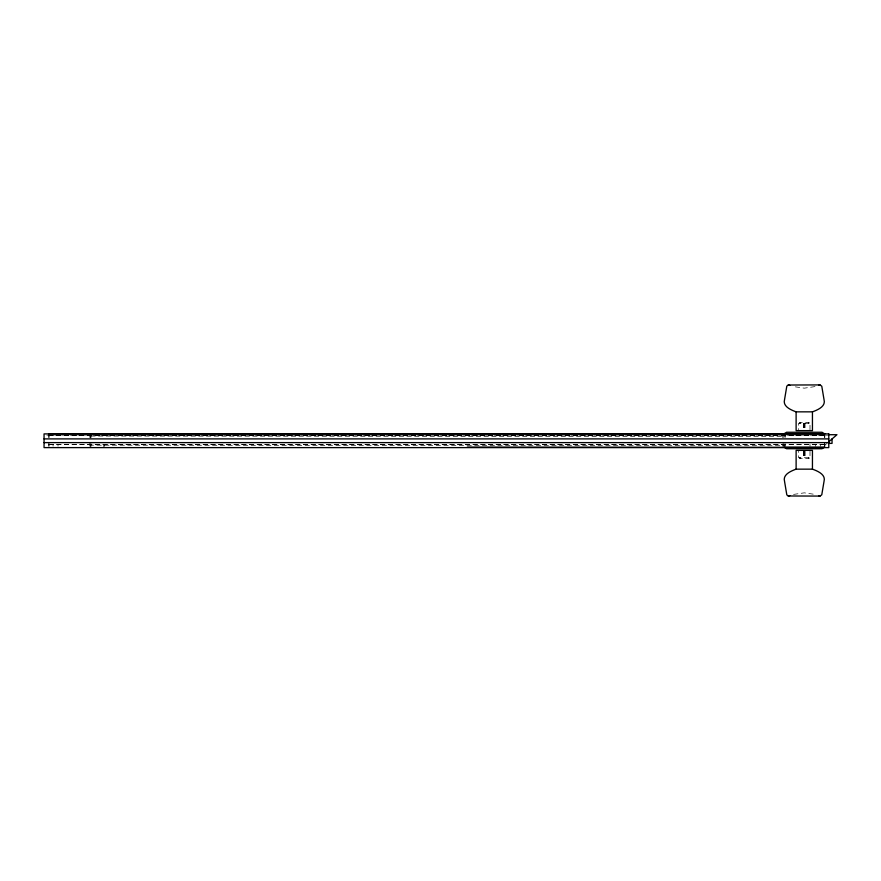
<?xml version="1.0" encoding="UTF-8"?>
<svg xmlns="http://www.w3.org/2000/svg" width="881" height="881" viewBox="0 0 881 881"><rect width="100%" height="100%" fill="white"/><g stroke="black" fill="none" stroke-linecap="round" stroke-linejoin="round"><path stroke-width="0.66" stroke-dasharray="4.41 3.3" d="M90.787 446.821L90.787 445.191L785.158 445.72M90.798 438.143L90.798 434.421M103.969 446.832L103.969 445.191M785.158 446.105L785.158 443.628M785.169 437.439L785.169 434.95M824.704 445.323L826.741 443.55M815.002 386.594L804.287 388.158L793.572 386.594M793.572 494.406L804.287 492.842L815.002 494.406M46.803 435.137L828.779 435.137M48.973 435.379L824.792 435.379M48.884 435.522L824.704 435.522M48.973 444.509L824.792 444.509M48.884 444.663L824.704 444.663M90.798 436.051L785.169 436.58M824.792 433.749L824.792 437.472M824.792 443.661L824.792 446.149M824.704 433.893L824.704 437.615M824.704 442.57L824.704 446.293M820.618 444.663L820.618 446.293M815.663 444.663L815.663 446.293M810.002 429.697L810.002 423.276L798.571 423.276L798.571 429.697M810.057 444.509L809.98 446.293M810.002 451.303L810.002 457.724L798.571 457.724L798.571 451.303M809.187 423.276L809.187 422.462L799.386 422.462L799.386 423.276M809.187 457.724L809.187 458.538L799.386 458.538L799.386 457.724M808.373 422.462L808.373 423.276M808.373 457.724L808.373 458.538M805.047 423.276L805.047 429.697M805.113 451.303L805.113 457.724M804.683 423.276L804.683 429.697M804.705 451.303L804.705 457.724M804.287 423.276L804.287 429.697M804.287 451.303L804.287 457.724M803.868 423.276L803.868 429.697M803.879 451.303L803.879 457.724M803.527 451.303L803.527 457.724M803.461 423.276L803.461 429.697M800.201 422.462L800.201 423.276M800.201 457.724L800.201 458.538M783.87 435.137L783.87 437.615M783.87 442.57L783.87 446.293M782.769 433.893L782.769 437.615M782.769 443.804L782.769 446.293M104.024 433.893L104.024 435.522M104.024 444.663L104.024 446.293M90.897 433.893L90.897 437.615M90.897 442.57L90.897 446.293M89.807 434.994L89.807 437.472M89.807 442.427L89.807 446.149M58.014 444.509L58.014 446.149M53.058 444.509L53.058 446.149M48.973 433.749L48.973 437.472M48.973 443.661L48.973 446.149M48.884 433.893L48.884 437.615M48.884 442.57L48.884 446.293"/><path stroke-width="1.32" d="M828.779 441.788L836.95 434.707L828.779 434.707M783.87 433.893L786.568 432.263L821.995 432.263L824.704 433.893M812.447 411.845C817.348 410.05 826.114 406.548 824.021 399.589L821.775 386.208L820.046 384.92L787.955 385.019L786.799 386.208L784.553 399.589C782.46 406.548 791.226 410.05 796.116 411.845L812.447 411.845L812.447 430.622L796.116 430.622L796.116 411.845M796.116 469.155C791.226 470.95 782.46 474.452 784.553 481.411L786.799 494.792L787.955 495.981L820.046 496.08L821.775 494.792L824.021 481.411C826.114 474.452 817.348 470.95 812.447 469.155L796.116 469.155L796.116 450.378L812.447 450.378L812.447 469.155M818.735 385.305L820.046 384.92M789.828 495.695L788.528 496.08M48.973 433.749L824.792 433.749M44.05 438.892L828.779 438.892M44.05 442.614L828.779 442.614M828.371 443.385L832.049 443.385L832.049 438.815M467.271 447.108L785.158 447.35M788.528 384.92L789.828 385.305M820.046 496.08L818.735 495.695M824.704 447.108L821.995 448.737L786.568 448.737L783.87 447.108L824.704 447.108M828.779 433.893L44.05 433.893L44.05 447.614L828.779 447.614L828.779 433.893"/></g></svg>
